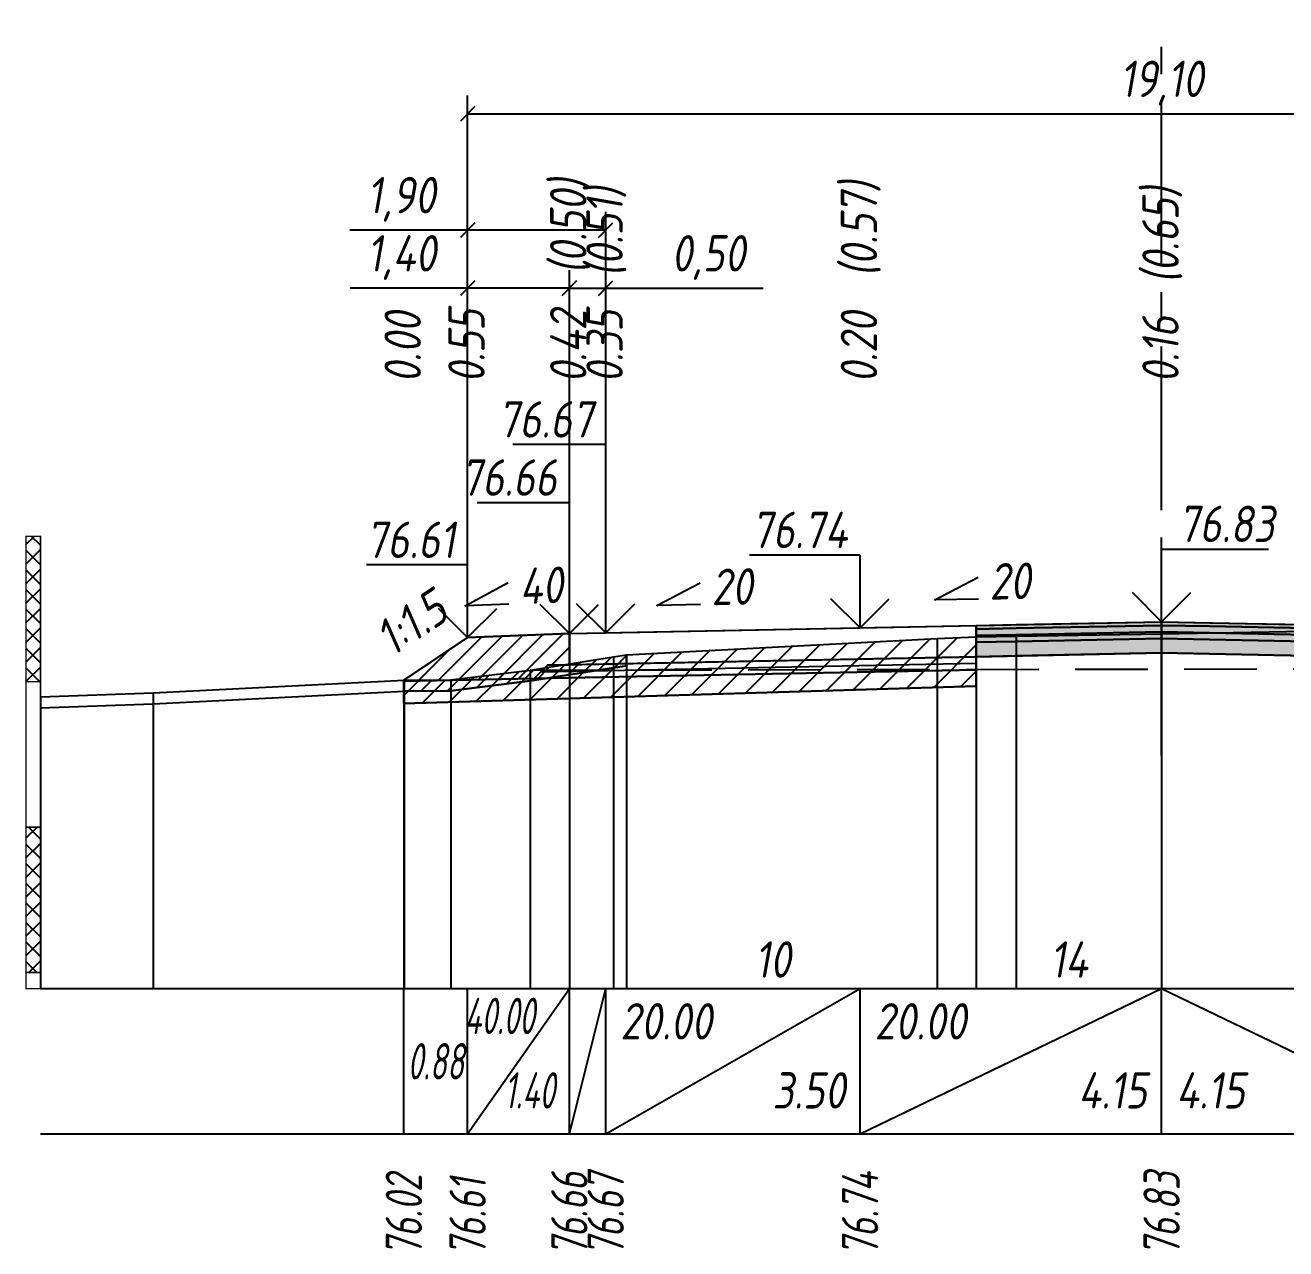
# Model space of a CAD drawing. Extents: x -717 to 1451, y -133302 to 233.
# Drawn here: x 78.9 to 165.7, y -17476.9 to -17392.7 of the extents above; entities that cross this region are included whole.
import ezdxf
from ezdxf.enums import TextEntityAlignment as Align

# ---------------------------------------------------------------- set-up
doc = ezdxf.new("R2010")
doc.units = 0
doc.linetypes.add('осевая2', pattern=[1.125, 0.75, -0.125, 0.125, -0.125])
doc.linetypes.add('штриховая', pattern=[0.75, 0.5, -0.25])
for name, color, linetype in [('Интерполированный поперечник', 2, 'Continuous'), ('Код_514', 1, 'Continuous'), ('Контур_0', 7, 'Continuous'), ('Контур_2521', 7, 'Continuous'), ('Контур_2564', 7, 'Continuous'), ('Контур_2660', 7, 'Continuous'), ('Контур_2665', 7, 'Continuous'), ('Контур_400', 7, 'Continuous'), ('Контур_508', 7, 'Continuous'), ('Контур_512', 7, 'Continuous'), ('Контур_513', 7, 'Continuous'), ('Контур_818', 7, 'Continuous'), ('Красный поперечник', 1, 'Continuous'), ('Линейка абсолютных высот', 7, 'Continuous'), ('Объём_2501', 7, 'Continuous'), ('Объём_2564', 7, 'Continuous'), ('Объём_2650', 7, 'Continuous'), ('Объём_2660', 7, 'Continuous'), ('Объём_2661', 7, 'Continuous'), ('Объём_2665', 7, 'Continuous'), ('Объём_2666', 7, 'Continuous'), ('Объём_2667', 7, 'Continuous'), ('Объём_2668', 7, 'Continuous'), ('Объём_2669', 7, 'Continuous'), ('Объём_2675', 7, 'Continuous'), ('Объём_2753', 7, 'Continuous'), ('Ось', 1, 'осевая2'), ('Откосы', 7, 'Continuous'), ('Отметки покрытия', 7, 'Continuous'), ('Рабочие отметки', 7, 'Continuous'), ('Рабочие отметки доп.', 7, 'Continuous'), ('Слои выравнивания', 7, 'Continuous'), ('Таблица', 7, 'Continuous'), ('Уклоны проезжей части', 7, 'Continuous'), ('Черный поперечник', 3, 'Continuous')]:
    doc.layers.add(name, color=color, linetype=linetype)
for name, color, linetype, true_color in [('Контур_2540', 2, 'Continuous', 0xffff00), ('Контур_2560', 2, 'Continuous', 0xffff00), ('Контур_2561', 7, 'Continuous', 0xff8040), ('Контур_2562', 3, 'Continuous', 0x00ff00), ('Контур_2563', 7, 'Continuous', 0xff8000), ('Контур_2570', 7, 'Continuous', 0x80ff00), ('Контур_2725', 7, 'Continuous', 0x323232), ('Контур_2736', 4, 'Continuous', 0x00ffff), ('Контур_2737', 4, 'Continuous', 0x00ffff), ('Контур_2738', 4, 'Continuous', 0x00ffff), ('Контур_2739', 4, 'Continuous', 0x00ffff), ('Контур_2741', 4, 'Continuous', 0x00ffff), ('Контур_2742', 4, 'Continuous', 0x00ffff), ('Контур_2743', 4, 'Continuous', 0x00ffff), ('Контур_2744', 7, 'Continuous', 0xa4ffff), ('Контур_2745', 7, 'Continuous', 0xa4ffff), ('Контур_2747', 4, 'Continuous', 0x00ffff), ('Контур_2748', 4, 'Continuous', 0x00ffff), ('Контур_2749', 4, 'Continuous', 0x00ffff), ('Контур_2750', 4, 'Continuous', 0x00ffff), ('Контур_2751', 4, 'Continuous', 0x00ffff), ('Контур_2752', 4, 'Continuous', 0x00ffff), ('Контур_2760', 7, 'Continuous', 0x323232), ('Контур_2761', 7, 'Continuous', 0x323232), ('Контур_2762', 7, 'Continuous', 0x323232), ('Контур_2763', 7, 'Continuous', 0x323232), ('Контур_402', 7, 'Continuous', 0xff6464), ('Контур_703', 4, 'Continuous', 0x00ffff), ('Контур_705', 4, 'Continuous', 0x00ffff), ('Контур_707', 4, 'Continuous', 0x00ffff), ('Контур_720', 131, 'Continuous', 0xaaffff), ('Объём_2500', 7, 'Continuous', 0xc0c0c0), ('Объём_2520', 7, 'Continuous', 0x80ffff), ('Объём_2540', 2, 'Continuous', 0xffff00), ('Объём_2560', 2, 'Continuous', 0xffff00), ('Объём_2561', 7, 'Continuous', 0xff8040), ('Объём_2562', 3, 'Continuous', 0x00ff00), ('Объём_2563', 7, 'Continuous', 0xff8000), ('Объём_2570', 7, 'Continuous', 0x80ff00), ('Объём_2600', 7, 'Continuous', 0x808000), ('Объём_2746', 2, 'Continuous', 0xffff00)]:
    doc.layers.add(name, color=color, linetype=linetype, true_color=true_color)
doc.styles.get("Standard").update_dxf_attribs({"font": 'txt', "height": 2.5})
doc.styles.add('М', font='romand.shx', dxfattribs={"width": 0.8, "oblique": 10, "height": 2.5})
doc.dimstyles.new('ISO-25', dxfattribs={"dimtxt": 2.5, "dimasz": 2.5, "dimexe": 1.25, "dimexo": 0.625, "dimtad": 1, "dimtxsty": 'Standard', "dimcen": 2.5, "dimadec": 0, "dimazin": 0, "dimtfac": 1, "dimtmove": 0, "dimatfit": 3, "dimfxl": 1, "dimarcsym": 0})

# ---------------------------------------------------------------- blocks, each defined once
blk = doc.blocks.new('_Oblique')
at = {"color": 0, "linetype": 'ByBlock', "lineweight": -2}
blk.add_line((-0.5, -0.5), (0.5, 0.5), dxfattribs=at)
blk = doc.blocks.new('*D410')
at = {"color": 0, "lineweight": -2, "transparency": 16777216}
for p, q in [((109.388, -17434.299), (109.388, -17409.579)), ((116.388, -17434.019), (116.388, -17409.579)), ((109.388, -17410.829), (101.308, -17410.829)), ((116.388, -17410.829), (109.388, -17410.829))]:
    blk.add_line(p, q, dxfattribs=at)
at = {"layer": 'Defpoints', "color": 0, "transparency": 16777216}
for p in [(116.388, -17410.829), (109.388, -17434.924), (116.388, -17434.644)]:
    blk.add_point(p, dxfattribs=at)
at = {"color": 0, "lineweight": -2, "transparency": 16777216, "rotation": 180}
blk.add_blockref('_Oblique', (109.388, -17410.829), dxfattribs=at)
at = {"color": 0, "lineweight": -2, "transparency": 16777216}
blk.add_blockref('_Oblique', (116.388, -17410.829), dxfattribs=at)
at = {"color": 0, "transparency": 16777216, "insert": (104.848, -17408.716), "char_height": 2.5, "width": 8.75, "attachment_point": 5, "style": 'М'}
blk.add_mtext('1,40', dxfattribs=at)
blk = doc.blocks.new('*D412')
at = {"color": 0, "lineweight": -2, "transparency": 16777216}
for p, q in [((116.388, -17434.019), (116.388, -17409.579)), ((118.888, -17433.969), (118.888, -17409.579)), ((116.388, -17410.829), (118.888, -17410.829)), ((118.888, -17410.829), (129.717, -17410.829))]:
    blk.add_line(p, q, dxfattribs=at)
at = {"layer": 'Defpoints', "color": 0, "transparency": 16777216}
for p in [(118.888, -17410.829), (116.388, -17434.644), (118.888, -17434.594)]:
    blk.add_point(p, dxfattribs=at)
at = {"color": 0, "lineweight": -2, "transparency": 16777216, "rotation": 180}
blk.add_blockref('_Oblique', (116.388, -17410.829), dxfattribs=at)
at = {"color": 0, "lineweight": -2, "transparency": 16777216}
blk.add_blockref('_Oblique', (118.888, -17410.829), dxfattribs=at)
at = {"color": 0, "transparency": 16777216, "insert": (125.956, -17408.716), "char_height": 2.5, "width": 9.16667, "attachment_point": 5, "style": 'М'}
blk.add_mtext('0,50', dxfattribs=at)
blk = doc.blocks.new('*D415')
at = {"color": 0, "lineweight": -2, "transparency": 16777216}
for p, q in [((109.388, -17434.299), (109.388, -17405.579)), ((118.888, -17433.969), (118.888, -17405.579)), ((109.388, -17406.829), (101.288, -17406.829)), ((118.888, -17406.829), (109.388, -17406.829))]:
    blk.add_line(p, q, dxfattribs=at)
at = {"layer": 'Defpoints', "color": 0, "transparency": 16777216}
for p in [(118.888, -17406.829), (109.388, -17434.924), (118.888, -17434.594)]:
    blk.add_point(p, dxfattribs=at)
at = {"color": 0, "lineweight": -2, "transparency": 16777216, "rotation": 180}
blk.add_blockref('_Oblique', (109.388, -17406.829), dxfattribs=at)
at = {"color": 0, "lineweight": -2, "transparency": 16777216}
blk.add_blockref('_Oblique', (118.888, -17406.829), dxfattribs=at)
at = {"color": 0, "transparency": 16777216, "insert": (104.828, -17404.716), "char_height": 2.5, "width": 8.75, "attachment_point": 5, "style": 'М'}
blk.add_mtext('1,90', dxfattribs=at)
blk = doc.blocks.new('*D416')
at = {"color": 0, "lineweight": -2, "transparency": 16777216}
for p, q in [((109.388, -17434.299), (109.388, -17397.579)), ((204.888, -17434.299), (204.888, -17397.579)), ((109.388, -17398.829), (204.888, -17398.829))]:
    blk.add_line(p, q, dxfattribs=at)
at = {"layer": 'Defpoints', "color": 0, "transparency": 16777216}
for p in [(204.888, -17398.829), (109.388, -17434.924), (204.888, -17434.924)]:
    blk.add_point(p, dxfattribs=at)
at = {"color": 0, "lineweight": -2, "transparency": 16777216, "rotation": 180}
blk.add_blockref('_Oblique', (109.388, -17398.829), dxfattribs=at)
at = {"color": 0, "lineweight": -2, "transparency": 16777216}
blk.add_blockref('_Oblique', (204.888, -17398.829), dxfattribs=at)
at = {"color": 0, "transparency": 16777216, "insert": (157.138, -17396.716), "char_height": 2.5, "width": 10.41667, "attachment_point": 5, "style": 'М'}
blk.add_mtext('19,10', dxfattribs=at)

msp = doc.modelspace()

# ---------------------------------------------------------------- hatches: boundary and pattern name
at = {"layer": 'Линейка абсолютных высот'}
h = msp.add_hatch(dxfattribs=at)
h.set_pattern_fill('ANSI37', scale=0.30000001, style=0)
h.paths.add_polyline_path([(80, -17437.896), (80, -17427.896), (79, -17427.896), (79, -17437.896)])
h = msp.add_hatch(dxfattribs=at)
h.set_pattern_fill('ANSI37', scale=0.30000001, style=0)
h.paths.add_polyline_path([(80, -17457.896), (80, -17447.896), (79, -17447.896), (79, -17457.896)])
at = {"layer": 'Объём_2563'}
h = msp.add_hatch(dxfattribs=at)
h.set_pattern_fill('ANSI31', color=256, scale=0.3)
h.paths.add_polyline_path([(109.388, -17434.862), (116.388, -17434.582), (116.388, -17436.732), (114.888, -17436.762), (113.97, -17437.68), (105, -17437.86), (105, -17437.787)])
at = {"layer": 'Объём_2570'}
h = msp.add_hatch(dxfattribs=at)
h.set_pattern_fill('ANSI31', color=256, scale=0.2)
h.paths.add_polyline_path([(120.315, -17436.792), (119.419, -17436.94), (113.685, -17437.842), (108.233, -17438.515), (105, -17438.537), (105, -17437.787), (108.233, -17437.765), (113.685, -17437.092), (119.419, -17436.19), (120.315, -17436.042)])
at = {"layer": 'Объём_2600'}
h = msp.add_hatch(dxfattribs=at)
h.set_pattern_fill('ANSI31', color=6, scale=0.4)
h.paths.add_polyline_path([(105.015, -17438.537), (108.233, -17438.515), (113.685, -17437.842), (119.419, -17436.94), (120.315, -17436.792), (120.315, -17436.042), (141.695, -17434.916), (144.388, -17434.803), (144.388, -17438.199), (105, -17439.381), (105, -17438.537)])
at = {"layer": 'Слои выравнивания'}
for color, points in [(2, [(144.388, -17434.022), (147.139, -17433.967), (157.138, -17433.767), (157.138, -17434.017), (147.139, -17434.217), (144.388, -17434.272)]), (3, [(144.388, -17434.272), (147.139, -17434.217), (157.138, -17434.017), (157.138, -17434.467), (147.139, -17434.667), (144.388, -17434.722)]), (2, [(157.138, -17433.767), (160.429, -17433.833), (168.218, -17433.988), (177.888, -17434.182), (188.718, -17434.398), (191.155, -17434.447), (191.155, -17434.697), (188.718, -17434.648), (177.888, -17434.432), (168.218, -17434.238), (160.429, -17434.083), (157.138, -17434.017)]), (3, [(157.138, -17434.017), (160.429, -17434.083), (168.218, -17434.238), (177.888, -17434.432), (188.718, -17434.648), (191.155, -17434.697), (191.155, -17435.147), (188.718, -17435.098), (177.888, -17434.882), (168.218, -17434.688), (160.429, -17434.533), (157.138, -17434.467)]), (4, [(144.388, -17434.722), (147.139, -17434.667), (157.138, -17434.467), (157.138, -17434.917), (147.139, -17435.117), (144.388, -17435.172)]), (5, [(144.388, -17435.172), (147.139, -17435.117), (157.138, -17434.917), (157.138, -17435.917), (147.139, -17436.117), (144.388, -17436.172)]), (4, [(157.138, -17434.467), (160.429, -17434.533), (168.218, -17434.688), (177.888, -17434.882), (188.718, -17435.098), (191.155, -17435.147), (191.155, -17435.597), (188.718, -17435.548), (177.888, -17435.332), (168.218, -17435.138), (160.429, -17434.983), (157.138, -17434.917)]), (5, [(157.138, -17434.917), (160.429, -17434.983), (168.218, -17435.138), (177.888, -17435.332), (188.718, -17435.548), (191.155, -17435.597), (191.155, -17436.597), (188.718, -17436.548), (177.888, -17436.332), (168.218, -17436.138), (160.429, -17435.983), (157.138, -17435.917)])]:
    msp.add_hatch(color=color, dxfattribs=at).paths.add_polyline_path(points)

# ---------------------------------------------------------------- linework, layer by layer
at = {"layer": 'Интерполированный поперечник', "linetype": 'штриховая', "ltscale": 10, "flags": 128}
msp.add_lwpolyline([(113.685, -17437.092), (223.793, -17436.911)], dxfattribs=at)
at = {"layer": 'Код_514'}
for p, q in [((105, -17469), (105, -17459)), ((109.388, -17469), (109.388, -17459)), ((109.388, -17469), (116.388, -17459)), ((116.388, -17469), (116.388, -17459)), ((116.388, -17469), (118.888, -17459)), ((118.888, -17469), (118.888, -17459)), ((118.888, -17469), (136.388, -17459)), ((136.388, -17469), (136.388, -17459)), ((136.388, -17469), (157.138, -17459)), ((157.138, -17469), (157.138, -17459)), ((157.138, -17459), (177.888, -17469))]:
    msp.add_line(p, q, dxfattribs=at)
at = {"layer": 'Контур_0', "flags": 128}
for points in [[(116.388, -17434.582), (144.388, -17434.022), (144.388, -17436.172), (116.388, -17436.732), (116.388, -17434.582), (116.388, -17434.582)], [(109.388, -17434.862), (105, -17437.787), (105, -17437.787), (105, -17437.787), (105, -17437.787), (105, -17437.787), (105, -17437.787), (105, -17437.787), (105, -17437.787), (105, -17437.787), (105, -17437.787), (105, -17437.787), (105, -17437.787), (105, -17437.787), (105, -17437.787), (105, -17437.787)], [(109.388, -17434.862), (105, -17437.787), (105, -17437.787), (105, -17437.787), (105, -17437.787), (105, -17437.787), (105, -17437.787), (105, -17437.787), (105, -17437.787), (105, -17437.787), (105, -17437.787), (105, -17437.787), (105, -17437.787), (105, -17437.787), (105, -17437.787), (105, -17437.787), (105, -17437.787), (105, -17437.787), (105, -17437.787), (105, -17437.787), (105, -17437.787), (105, -17437.787), (105, -17437.787), (105, -17437.787), (105, -17437.787), (105, -17437.787), (105, -17437.787), (105, -17437.787), (105, -17437.787), (105, -17437.787)], [(105, -17437.86), (113.97, -17437.68), (114.888, -17436.762), (116.388, -17436.732)], [(114.888, -17436.762), (144.388, -17436.172), (144.388, -17437.072), (113.97, -17437.68), (114.888, -17436.762), (114.888, -17436.762)]]:
    msp.add_lwpolyline(points, dxfattribs=at)
at = {"layer": 'Контур_2521', "color": 250, "flags": 128}
msp.add_lwpolyline([(114.429, -17437.221), (144.388, -17436.622)], dxfattribs=at)
at = {"layer": 'Контур_2540', "flags": 128}
msp.add_lwpolyline([(113.97, -17437.68), (144.388, -17437.072), (144.388, -17438.199), (105, -17439.381), (105, -17437.86), (113.97, -17437.68), (113.97, -17437.68)], dxfattribs=at)
at = {"layer": 'Контур_2560', "flags": 128}
msp.add_lwpolyline([(109.388, -17434.862), (109.388, -17434.862), (109.388, -17434.862), (116.388, -17434.582)], dxfattribs=at)
at = {"layer": 'Контур_2561', "flags": 128}
msp.add_lwpolyline([(116.388, -17434.582), (116.388, -17434.582), (109.388, -17434.862), (109.388, -17434.862), (116.388, -17434.582)], dxfattribs=at)
at = {"layer": 'Контур_2562', "flags": 128}
msp.add_lwpolyline([(109.388, -17434.862), (109.388, -17434.862), (109.388, -17434.862), (109.388, -17434.862), (109.388, -17434.862)], dxfattribs=at)
at = {"layer": 'Контур_2563', "flags": 128}
msp.add_lwpolyline([(109.388, -17434.862), (116.388, -17434.582), (116.388, -17436.732), (114.888, -17436.762), (113.97, -17437.68), (105, -17437.86), (105, -17437.787), (109.388, -17434.862), (109.388, -17434.862)], dxfattribs=at)
at = {"layer": 'Контур_2564', "flags": 128}
msp.add_lwpolyline([(109.388, -17434.862), (116.388, -17434.582)], dxfattribs=at)
at = {"layer": 'Контур_2570', "flags": 128}
msp.add_lwpolyline([(80, -17439.682), (87.752, -17439.41), (105.015, -17438.537), (108.233, -17438.515), (113.685, -17437.842), (113.685, -17437.842), (119.419, -17436.94), (120.315, -17436.792), (120.315, -17436.042), (141.695, -17434.916), (144.388, -17434.803), (147.139, -17434.755), (157.138, -17434.588), (168.218, -17434.402)], dxfattribs=at)
at = {"layer": 'Контур_2660', "flags": 128}
msp.add_lwpolyline([(105, -17439.381), (144.388, -17438.199)], dxfattribs=at)
at = {"layer": 'Контур_2665', "flags": 128}
msp.add_lwpolyline([(109.388, -17434.862), (109.388, -17434.862)], dxfattribs=at)
at = {"layer": 'Контур_2725', "flags": 128}
msp.add_lwpolyline([(144.388, -17436.172), (147.139, -17436.117), (157.138, -17435.917), (160.429, -17435.983), (168.218, -17436.138), (177.888, -17436.332), (188.718, -17436.548), (191.155, -17436.597)], dxfattribs=at)
at = {"layer": 'Контур_2736', "flags": 128}
msp.add_lwpolyline([(109.388, -17434.862), (105, -17437.787)], dxfattribs=at)
at = {"layer": 'Контур_2737', "flags": 128}
msp.add_lwpolyline([(105, -17437.787), (105, -17437.787)], dxfattribs=at)
at = {"layer": 'Контур_2738', "flags": 128}
msp.add_lwpolyline([(105, -17437.787), (105, -17437.787)], dxfattribs=at)
at = {"layer": 'Контур_2739', "flags": 128}
msp.add_lwpolyline([(105, -17437.787), (105, -17437.787)], dxfattribs=at)
at = {"layer": 'Контур_2741', "flags": 128}
msp.add_lwpolyline([(105, -17437.787), (105, -17437.787)], dxfattribs=at)
at = {"layer": 'Контур_2742', "flags": 128}
msp.add_lwpolyline([(105, -17437.787), (105, -17437.787)], dxfattribs=at)
at = {"layer": 'Контур_2743', "flags": 128}
msp.add_lwpolyline([(105, -17437.787), (105, -17437.787)], dxfattribs=at)
at = {"layer": 'Контур_2744', "flags": 128}
msp.add_lwpolyline([(105, -17437.787), (105, -17437.787)], dxfattribs=at)
msp.add_lwpolyline([(105, -17437.787), (105, -17437.787)], dxfattribs=at)
msp.add_lwpolyline([(105, -17437.787), (105, -17437.787)], dxfattribs=at)
msp.add_lwpolyline([(105, -17437.787), (105, -17437.787)], dxfattribs=at)
msp.add_lwpolyline([(105, -17437.787), (105, -17437.787)], dxfattribs=at)
msp.add_lwpolyline([(105, -17437.787), (105, -17437.787)], dxfattribs=at)
at = {"layer": 'Контур_2745', "flags": 128}
msp.add_lwpolyline([(105, -17437.787), (105, -17437.787)], dxfattribs=at)
msp.add_lwpolyline([(105, -17437.787), (105, -17437.787)], dxfattribs=at)
msp.add_lwpolyline([(105, -17437.787), (105, -17437.787)], dxfattribs=at)
msp.add_lwpolyline([(105, -17437.787), (105, -17437.787)], dxfattribs=at)
msp.add_lwpolyline([(105, -17437.787), (105, -17437.787)], dxfattribs=at)
msp.add_lwpolyline([(105, -17437.787), (105, -17437.787)], dxfattribs=at)
at = {"layer": 'Контур_2747', "flags": 128}
msp.add_lwpolyline([(105, -17437.787), (105, -17437.787)], dxfattribs=at)
at = {"layer": 'Контур_2748', "flags": 128}
msp.add_lwpolyline([(105, -17437.787), (105, -17437.787)], dxfattribs=at)
at = {"layer": 'Контур_2749', "flags": 128}
msp.add_lwpolyline([(105, -17437.787), (105, -17437.787)], dxfattribs=at)
at = {"layer": 'Контур_2750', "flags": 128}
msp.add_lwpolyline([(105, -17437.787), (105, -17437.787)], dxfattribs=at)
at = {"layer": 'Контур_2751', "flags": 128}
msp.add_lwpolyline([(105, -17437.787), (105, -17437.787)], dxfattribs=at)
at = {"layer": 'Контур_2752', "flags": 128}
msp.add_lwpolyline([(105, -17437.787), (105, -17437.787)], dxfattribs=at)
at = {"layer": 'Контур_2760', "flags": 128}
msp.add_lwpolyline([(144.388, -17434.022), (147.139, -17433.967), (157.138, -17433.767), (160.429, -17433.833), (168.218, -17433.988), (177.888, -17434.182), (188.718, -17434.398), (191.155, -17434.447)], dxfattribs=at)
at = {"layer": 'Контур_2761', "flags": 128}
msp.add_lwpolyline([(144.388, -17434.272), (147.139, -17434.217), (157.138, -17434.017), (160.429, -17434.083), (168.218, -17434.238), (177.888, -17434.432), (188.718, -17434.648), (191.155, -17434.697)], dxfattribs=at)
at = {"layer": 'Контур_2762', "flags": 128}
msp.add_lwpolyline([(144.388, -17434.722), (147.139, -17434.667), (157.138, -17434.467), (160.429, -17434.533), (168.218, -17434.688), (177.888, -17434.882), (188.718, -17435.098), (191.155, -17435.147)], dxfattribs=at)
at = {"layer": 'Контур_2763', "flags": 128}
msp.add_lwpolyline([(144.388, -17435.172), (147.139, -17435.117), (157.138, -17434.917), (160.429, -17434.983), (168.218, -17435.138), (177.888, -17435.332), (188.718, -17435.548), (191.155, -17435.597)], dxfattribs=at)
at = {"layer": 'Контур_400', "flags": 128}
for points in [[(116.388, -17434.582), (118.888, -17434.532), (118.888, -17434.532), (118.888, -17434.532), (118.888, -17434.532), (118.888, -17434.532), (118.888, -17434.532), (136.388, -17434.182), (157.138, -17433.767)], [(157.138, -17433.767), (177.888, -17434.182), (195.388, -17434.532), (195.388, -17434.532), (195.388, -17434.532), (195.388, -17434.532), (195.388, -17434.532), (195.388, -17434.532), (197.888, -17434.582)]]:
    msp.add_lwpolyline(points, dxfattribs=at)
at = {"layer": 'Контур_402', "flags": 128}
msp.add_lwpolyline([(105, -17439.381), (144.388, -17438.199), (144.388, -17436.172), (157.138, -17435.917), (191.155, -17436.597), (191.155, -17438.837), (211.78, -17439.456)], dxfattribs=at)
at = {"layer": 'Контур_508', "flags": 128}
msp.add_lwpolyline([(105, -17439.381), (144.388, -17438.199), (144.388, -17436.172), (157.138, -17435.917), (191.155, -17436.597), (191.155, -17438.837), (211.78, -17439.456), (211.78, -17439), (213.096, -17439), (216.211, -17436.923)], dxfattribs=at)
at = {"layer": 'Контур_512', "flags": 128}
msp.add_lwpolyline([(105, -17439.381), (144.388, -17438.199)], dxfattribs=at)
at = {"layer": 'Контур_513', "flags": 128}
msp.add_lwpolyline([(105, -17439.381), (144.388, -17438.199), (144.388, -17436.172), (157.138, -17435.917), (191.155, -17436.597), (191.155, -17438.837), (211.78, -17439.456), (211.78, -17439), (213.096, -17439), (216.211, -17436.923)], dxfattribs=at)
at = {"layer": 'Контур_703', "flags": 128}
for points in [[(109.388, -17434.862), (105, -17437.787)], [(105, -17437.787), (105, -17437.787)]]:
    msp.add_lwpolyline(points, dxfattribs=at)
at = {"layer": 'Контур_705', "flags": 128}
msp.add_lwpolyline([(105, -17437.787), (105, -17437.787)], dxfattribs=at)
at = {"layer": 'Контур_707', "flags": 128}
msp.add_lwpolyline([(105, -17437.787), (105, -17437.787)], dxfattribs=at)
at = {"layer": 'Контур_720', "flags": 128}
msp.add_lwpolyline([(105, -17437.787), (105, -17437.787)], dxfattribs=at)
at = {"layer": 'Контур_818', "flags": 128}
msp.add_lwpolyline([(105, -17438.537), (105.015, -17438.537), (108.233, -17438.515), (113.685, -17437.842), (113.685, -17437.842), (119.419, -17436.94), (120.315, -17436.792), (120.315, -17436.042), (141.695, -17434.916), (144.388, -17434.803), (147.139, -17434.755), (157.138, -17434.588), (168.218, -17434.402), (188.718, -17434.803), (191.155, -17434.847), (212.883, -17435.878), (215.027, -17435.991), (215.027, -17436.741), (216.211, -17436.852)], dxfattribs=at)
at = {"layer": 'Красный поперечник'}
for p, q in [((118.888, -17434.532), (136.388, -17434.182)), ((136.388, -17434.182), (157.138, -17433.767)), ((157.138, -17433.767), (177.888, -17434.182)), ((105, -17437.787), (109.388, -17434.862)), ((109.388, -17434.862), (116.388, -17434.582)), ((116.388, -17434.582), (118.888, -17434.532)), ((144.388, -17438.199), (144.388, -17459)), ((105, -17439.381), (105, -17459))]:
    msp.add_line(p, q, dxfattribs=at)
at = {"layer": 'Линейка абсолютных высот', "color": 7, "const_width": 0.1, "flags": 128}
for points in [[(80, -17437.896), (80, -17427.896), (79, -17427.896), (79, -17437.896), (80, -17437.896)], [(80, -17447.896), (80, -17437.896), (79, -17437.896), (79, -17447.896), (80, -17447.896)], [(80, -17457.896), (80, -17447.896), (79, -17447.896), (79, -17457.896), (80, -17457.896)], [(80, -17459), (80, -17457.896), (79, -17457.896), (79, -17459), (80, -17459)]]:
    msp.add_lwpolyline(points, dxfattribs=at)
at = {"layer": 'Объём_2500', "flags": 128}
msp.add_lwpolyline([(116.388, -17434.582), (144.388, -17434.022), (144.388, -17436.172), (116.388, -17436.732), (116.388, -17434.582), (116.388, -17434.582)], dxfattribs=at)
at = {"layer": 'Объём_2501', "flags": 128}
for points in [[(116.388, -17434.582), (118.888, -17434.532), (118.888, -17434.532), (118.888, -17434.532), (118.888, -17434.532), (118.888, -17434.532), (118.888, -17434.532), (136.388, -17434.182), (157.138, -17433.767)], [(157.138, -17433.767), (177.888, -17434.182), (195.388, -17434.532), (195.388, -17434.532), (195.388, -17434.532), (195.388, -17434.532), (195.388, -17434.532), (195.388, -17434.532), (197.888, -17434.582)]]:
    msp.add_lwpolyline(points, dxfattribs=at)
at = {"layer": 'Объём_2520', "color": 250, "flags": 128}
msp.add_lwpolyline([(114.888, -17436.762), (144.388, -17436.172), (144.388, -17437.072), (113.97, -17437.68), (114.888, -17436.762), (114.888, -17436.762)], dxfattribs=at)
at = {"layer": 'Объём_2540', "flags": 128}
msp.add_lwpolyline([(113.97, -17437.68), (144.388, -17437.072), (144.388, -17438.199), (105, -17439.381), (105, -17437.86), (113.97, -17437.68), (113.97, -17437.68)], dxfattribs=at)
at = {"layer": 'Объём_2560', "flags": 128}
msp.add_lwpolyline([(109.388, -17434.862), (109.388, -17434.862), (109.388, -17434.862), (116.388, -17434.582)], dxfattribs=at)
at = {"layer": 'Объём_2561', "flags": 128}
msp.add_lwpolyline([(116.388, -17434.582), (116.388, -17434.582), (109.388, -17434.862), (109.388, -17434.862), (116.388, -17434.582)], dxfattribs=at)
at = {"layer": 'Объём_2562', "flags": 128}
msp.add_lwpolyline([(109.388, -17434.862), (109.388, -17434.862), (109.388, -17434.862), (109.388, -17434.862), (109.388, -17434.862)], dxfattribs=at)
at = {"layer": 'Объём_2563', "color": 250, "flags": 128}
msp.add_lwpolyline([(109.388, -17434.862), (116.388, -17434.582), (116.388, -17436.732), (114.888, -17436.762), (113.97, -17437.68), (105, -17437.86), (105, -17437.787), (109.388, -17434.862), (109.388, -17434.862)], dxfattribs=at)
at = {"layer": 'Объём_2564', "flags": 128}
msp.add_lwpolyline([(109.388, -17434.862), (116.388, -17434.582)], dxfattribs=at)
at = {"layer": 'Объём_2570', "flags": 128}
msp.add_lwpolyline([(120.315, -17436.792), (119.419, -17436.94), (113.685, -17437.842), (108.233, -17438.515), (105, -17438.537), (105, -17437.787), (108.233, -17437.765), (113.685, -17437.092), (119.419, -17436.19), (120.315, -17436.042), (120.315, -17436.792), (120.315, -17436.792)], dxfattribs=at)
at = {"layer": 'Объём_2650', "color": 6, "flags": 128}
msp.add_lwpolyline([(105.015, -17438.537), (108.233, -17438.515), (113.685, -17437.842), (119.419, -17436.94), (120.315, -17436.792), (120.315, -17436.042), (141.695, -17434.916), (144.388, -17434.803), (144.388, -17438.199), (105, -17439.381), (105, -17438.537), (105.015, -17438.537), (105.015, -17438.537)], dxfattribs=at)
at = {"layer": 'Объём_2660', "flags": 128}
msp.add_lwpolyline([(105, -17439.381), (144.388, -17438.199)], dxfattribs=at)
at = {"layer": 'Объём_2661', "flags": 128}
msp.add_lwpolyline([(109.388, -17434.862), (105, -17437.787)], dxfattribs=at)
at = {"layer": 'Объём_2665', "flags": 128}
msp.add_lwpolyline([(109.388, -17434.862), (109.388, -17434.862)], dxfattribs=at)
at = {"layer": 'Объём_2666', "flags": 128}
msp.add_lwpolyline([(109.388, -17434.862), (105, -17437.787)], dxfattribs=at)
at = {"layer": 'Объём_2667', "flags": 128}
msp.add_lwpolyline([(105, -17437.787), (105, -17437.787)], dxfattribs=at)
msp.add_lwpolyline([(105, -17437.787), (105, -17437.787)], dxfattribs=at)
at = {"layer": 'Объём_2668', "flags": 128}
msp.add_lwpolyline([(105, -17437.787), (105, -17437.787)], dxfattribs=at)
msp.add_lwpolyline([(105, -17437.787), (105, -17437.787)], dxfattribs=at)
at = {"layer": 'Объём_2669', "flags": 128}
msp.add_lwpolyline([(105, -17437.787), (105, -17437.787)], dxfattribs=at)
msp.add_lwpolyline([(105, -17437.787), (105, -17437.787)], dxfattribs=at)
at = {"layer": 'Объём_2675', "flags": 128}
msp.add_lwpolyline([(105, -17437.787), (105, -17437.787)], dxfattribs=at)
msp.add_lwpolyline([(105, -17437.787), (105, -17437.787)], dxfattribs=at)
msp.add_lwpolyline([(105, -17437.787), (105, -17437.787)], dxfattribs=at)
msp.add_lwpolyline([(105, -17437.787), (105, -17437.787)], dxfattribs=at)
msp.add_lwpolyline([(105, -17437.787), (105, -17437.787)], dxfattribs=at)
msp.add_lwpolyline([(105, -17437.787), (105, -17437.787)], dxfattribs=at)
msp.add_lwpolyline([(105, -17437.787), (105, -17437.787)], dxfattribs=at)
msp.add_lwpolyline([(105, -17437.787), (105, -17437.787)], dxfattribs=at)
msp.add_lwpolyline([(105, -17437.787), (105, -17437.787)], dxfattribs=at)
msp.add_lwpolyline([(105, -17437.787), (105, -17437.787)], dxfattribs=at)
msp.add_lwpolyline([(105, -17437.787), (105, -17437.787)], dxfattribs=at)
msp.add_lwpolyline([(105, -17437.787), (105, -17437.787)], dxfattribs=at)
at = {"layer": 'Объём_2746', "flags": 128}
msp.add_lwpolyline([(105.015, -17438.537), (108.233, -17438.515), (113.685, -17437.842), (119.419, -17436.94), (120.315, -17436.792), (120.315, -17436.042), (141.695, -17434.916), (144.388, -17434.803), (144.388, -17438.199), (105, -17439.381), (105, -17438.537), (105.015, -17438.537), (105.015, -17438.537)], dxfattribs=at)
at = {"layer": 'Объём_2753', "flags": 128}
msp.add_lwpolyline([(144.388, -17434.022), (144.388, -17434.022)], dxfattribs=at)
at = {"layer": 'Ось', "ltscale": 15}
msp.add_line((157.138, -17442.971), (157.138, -17392.738), dxfattribs=at)
at = {"layer": 'Откосы', "color": 1, "flags": 128}
for points in [[(144.537, -17432.208), (141.538, -17432.268), (144.507, -17430.708)], [(112.227, -17432.556), (109.23, -17432.676), (112.168, -17431.057)], [(125.412, -17432.59), (122.413, -17432.65), (125.382, -17431.09)]]:
    msp.add_lwpolyline(points, dxfattribs=at)
at = {"layer": 'Отметки покрытия', "color": 1}
for p, q in [((118.888, -17421.582), (112.488, -17421.582)), ((118.888, -17434.532), (118.888, -17421.582)), ((116.388, -17425.582), (110.038, -17425.582)), ((116.388, -17434.582), (116.388, -17425.582)), ((157.138, -17433.767), (157.138, -17428.767)), ((157.138, -17428.767), (164.488, -17428.767)), ((109.388, -17429.862), (102.438, -17429.862)), ((109.388, -17434.862), (109.388, -17429.862)), ((136.388, -17429.182), (128.788, -17429.182)), ((136.388, -17434.182), (136.388, -17429.182)), ((136.388, -17434.182), (134.388, -17432.182)), ((136.388, -17434.182), (138.388, -17432.182)), ((157.138, -17433.767), (155.138, -17431.767)), ((157.138, -17433.767), (159.138, -17431.767)), ((109.388, -17434.862), (107.388, -17432.862)), ((109.388, -17434.862), (111.388, -17432.862)), ((116.388, -17434.582), (114.388, -17432.582)), ((116.388, -17434.582), (118.388, -17432.582)), ((118.888, -17434.532), (116.888, -17432.532)), ((118.888, -17434.532), (120.888, -17432.532))]:
    msp.add_line(p, q, dxfattribs=at)
at = {"layer": 'Слои выравнивания'}
for p, q in [((144.388, -17434.022), (144.388, -17459)), ((157.138, -17433.767), (157.138, -17459)), ((116.388, -17434.582), (116.388, -17459))]:
    msp.add_line(p, q, dxfattribs=at)
at = {"layer": 'Слои выравнивания', "color": 2, "flags": 128}
for points in [[(144.388, -17434.022), (147.139, -17433.967), (157.138, -17433.767), (157.138, -17434.017), (147.139, -17434.217), (144.388, -17434.272)], [(157.138, -17433.767), (160.429, -17433.833), (168.218, -17433.988), (177.888, -17434.182), (188.718, -17434.398), (191.155, -17434.447), (191.155, -17434.697), (188.718, -17434.648), (177.888, -17434.432), (168.218, -17434.238), (160.429, -17434.083), (157.138, -17434.017)]]:
    msp.add_lwpolyline(points, close=True, dxfattribs=at)
at = {"layer": 'Слои выравнивания', "color": 3, "flags": 128}
for points in [[(144.388, -17434.272), (147.139, -17434.217), (157.138, -17434.017), (157.138, -17434.467), (147.139, -17434.667), (144.388, -17434.722)], [(157.138, -17434.017), (160.429, -17434.083), (168.218, -17434.238), (177.888, -17434.432), (188.718, -17434.648), (191.155, -17434.697), (191.155, -17435.147), (188.718, -17435.098), (177.888, -17434.882), (168.218, -17434.688), (160.429, -17434.533), (157.138, -17434.467)]]:
    msp.add_lwpolyline(points, close=True, dxfattribs=at)
at = {"layer": 'Слои выравнивания', "color": 4, "flags": 128}
for points in [[(144.388, -17434.722), (147.139, -17434.667), (157.138, -17434.467), (157.138, -17434.917), (147.139, -17435.117), (144.388, -17435.172)], [(157.138, -17434.467), (160.429, -17434.533), (168.218, -17434.688), (177.888, -17434.882), (188.718, -17435.098), (191.155, -17435.147), (191.155, -17435.597), (188.718, -17435.548), (177.888, -17435.332), (168.218, -17435.138), (160.429, -17434.983), (157.138, -17434.917)]]:
    msp.add_lwpolyline(points, close=True, dxfattribs=at)
at = {"layer": 'Слои выравнивания', "color": 5, "flags": 128}
for points in [[(144.388, -17435.172), (147.139, -17435.117), (157.138, -17434.917), (157.138, -17435.917), (147.139, -17436.117), (144.388, -17436.172)], [(157.138, -17434.917), (160.429, -17434.983), (168.218, -17435.138), (177.888, -17435.332), (188.718, -17435.548), (191.155, -17435.597), (191.155, -17436.597), (188.718, -17436.548), (177.888, -17436.332), (168.218, -17436.138), (160.429, -17435.983), (157.138, -17435.917)]]:
    msp.add_lwpolyline(points, close=True, dxfattribs=at)
at = {"layer": 'Таблица'}
for p, q in [((80, -17459), (241.211, -17459)), ((80, -17469), (241.211, -17469))]:
    msp.add_line(p, q, dxfattribs=at)
at = {"layer": 'Черный поперечник', "color": 7}
for p, q in [((141.695, -17434.916), (141.695, -17459)), ((144.388, -17434.803), (144.388, -17459)), ((147.139, -17434.755), (147.139, -17459)), ((157.138, -17434.588), (157.138, -17459)), ((119.419, -17436.19), (119.419, -17459)), ((120.315, -17436.042), (120.315, -17459)), ((113.685, -17437.092), (113.685, -17459)), ((105.015, -17437.787), (105.015, -17459)), ((108.233, -17437.765), (108.233, -17459)), ((80, -17438.932), (80, -17459)), ((87.752, -17438.66), (87.752, -17459))]:
    msp.add_line(p, q, dxfattribs=at)
at = {"layer": 'Черный поперечник', "flags": 128}
msp.add_lwpolyline([(80, -17438.932), (87.752, -17438.66), (105.015, -17437.787), (108.233, -17437.765), (113.685, -17437.092), (119.419, -17436.19), (120.315, -17436.042), (141.695, -17434.916), (144.388, -17434.803), (147.139, -17434.755), (157.138, -17434.588), (168.218, -17434.402), (188.718, -17434.803), (191.155, -17434.847), (212.883, -17435.878), (215.027, -17435.991), (216.788, -17436.156), (223.793, -17436.911), (229.315, -17436.298), (234.729, -17435.571), (241.211, -17435.239)], dxfattribs=at)

# ---------------------------------------------------------------- texts
at = {"layer": 'Код_514', "style": 'М', "oblique": 10}
for s, width, p in [('40.00', 0.6, (109.153, -17459.63)), ('20.00', 0.8, (119.888, -17460)), ('20.00', 0.8, (137.388, -17460))]:
    msp.add_text(s, height=2.5, dxfattribs=dict(at, width=width)).set_placement(p, align=Align.TOP_LEFT)
at = {"layer": 'Код_514', "style": 'М', "oblique": 10, "width": 0.6}
msp.add_text('0.88', height=2.5, dxfattribs=at).set_placement((107.194, -17464), align=Align.MIDDLE_CENTER)
at = {"layer": 'Код_514', "style": 'М', "oblique": 10}
for s, width, p in [('1.40', 0.6, (115.388, -17468)), ('3.50', 0.8, (135.388, -17468)), ('4.15', 0.8, (156.138, -17468))]:
    msp.add_text(s, height=2.5, dxfattribs=dict(at, width=width)).set_placement(p, align=Align.BOTTOM_RIGHT)
at = {"layer": 'Код_514', "style": 'М', "oblique": 10, "width": 0.8}
msp.add_text('4.15', height=2.5, dxfattribs=at).set_placement((158.138, -17468), align=Align.BOTTOM_LEFT)
at = {"layer": 'Код_514', "style": 'М', "oblique": 10, "width": 0.7}
for s, p in [('76.02', (105, -17477.382)), ('76.66', (116.388, -17477.382)), ('76.67', (118.888, -17477.382)), ('76.74', (136.388, -17477.382)), ('76.83', (157.138, -17477.382)), ('76.61', (109.388, -17477.382))]:
    msp.add_text(s, height=2.5, rotation=90, dxfattribs=at).set_placement(p, align=Align.MIDDLE_LEFT)
at = {"layer": 'Отметки покрытия', "color": 1, "style": 'М', "oblique": 10, "width": 0.8}
for s, p in [('76.67', (118.029, -17421.85)), ('76.66', (115.529, -17425.85)), ('76.74', (135.529, -17429.45)), ('76.61', (108.529, -17430.13))]:
    msp.add_text(s, height=2.5, dxfattribs=at).set_placement(p, align=Align.BOTTOM_RIGHT)
msp.add_text('76.83', height=2.5, dxfattribs=at).set_placement((158.279, -17429.035), align=Align.BOTTOM_LEFT)
at = {"layer": 'Рабочие отметки', "color": 1, "style": 'М', "oblique": 10, "width": 0.8}
for s, p in [('0.00', (104.922, -17417.332)), ('0.55', (109.31, -17417.332)), ('0.42', (116.31, -17417.332)), ('0.35', (118.81, -17417.332)), ('0.20', (136.31, -17417.332)), ('0.16', (157.06, -17417.332))]:
    msp.add_text(s, height=2.5, rotation=90, dxfattribs=at).set_placement(p, align=Align.MIDDLE_LEFT)
at = {"layer": 'Рабочие отметки доп.', "color": 1, "style": 'М', "oblique": 10, "width": 0.8}
for s, p in [('(0.50)', (116.31, -17409.832)), ('(0.51)', (118.81, -17410.032)), ('(0.57)', (136.31, -17410.032)), ('(0.65)', (157.06, -17410.482))]:
    msp.add_text(s, height=2.5, rotation=90, dxfattribs=at).set_placement(p, align=Align.MIDDLE_LEFT)
at = {"layer": 'Слои выравнивания', "style": 'М', "oblique": 10, "width": 0.8}
for s, p in [('10', (130.388, -17459)), ('14', (150.763, -17459))]:
    msp.add_text(s, height=2.5, dxfattribs=at).set_placement(p, align=Align.BOTTOM_CENTER)
at = {"layer": 'Уклоны проезжей части', "color": 1, "style": 'М', "oblique": 10, "width": 0.8}
for s, rotation, p in [('20', 1.14576, (146.743, -17432.974)), ('40', 2.29061, (114.532, -17433.272)), ('20', 1.14576, (127.618, -17433.357)), ('1:1.5', 33.69007, (106.639, -17435.492))]:
    msp.add_text(s, height=2.5, rotation=rotation, dxfattribs=at).set_placement(p, align=Align.BOTTOM_CENTER)

# ---------------------------------------------------------------- dimensions: what is measured, and where the dimension line sits
at = {"color": 5}
dim = msp.add_linear_dim(base=(204.888, -17398.829), p1=(109.388, -17434.924), p2=(204.888, -17434.924), angle=180, dimstyle='ISO-25', override={"dimasz": 1, "dimlfac": 0.2, "dimzin": 0, "dimtxsty": 'М', "dimblk1": 'Oblique', "dimblk2": 'Oblique', "dimsah": 1}, dxfattribs=at)
dim.commit()
dim.dimension.update_dxf_attribs({"geometry": '*D416', "text_midpoint": (157.138, -17396.716)})
for base, p1, p2, picture, middle in [((118.888, -17406.829), (109.388, -17434.924), (118.888, -17434.594), '*D415', (104.828, -17406.829)), ((116.388, -17410.829), (109.388, -17434.924), (116.388, -17434.644), '*D410', (104.848, -17410.829)), ((118.888, -17410.829), (116.388, -17434.644), (118.888, -17434.594), '*D412', (125.956, -17410.829))]:
    dim = msp.add_linear_dim(base=base, p1=p1, p2=p2, angle=180, dimstyle='ISO-25', override={"dimasz": 1, "dimlfac": 0.2, "dimzin": 0, "dimtxsty": 'М', "dimblk1": 'Oblique', "dimblk2": 'Oblique', "dimsah": 1}, dxfattribs=at)
    dim.commit()
    dim.dimension.update_dxf_attribs({"geometry": picture, "text_midpoint": middle, "dimtype": 160})

doc.saveas('drawing.dxf')
